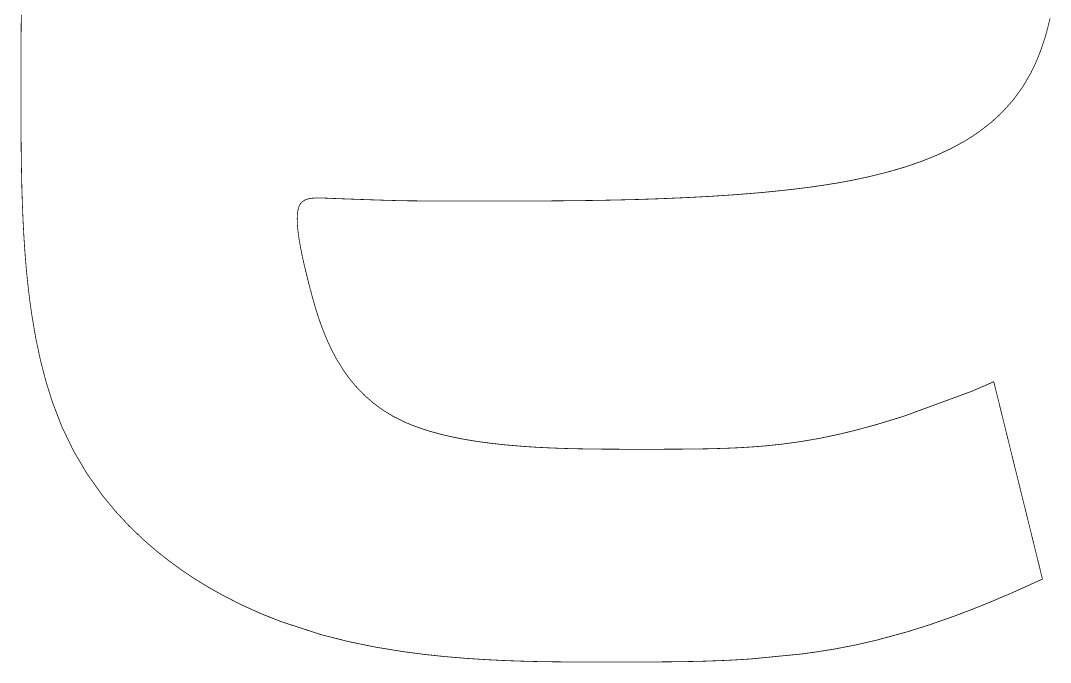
# Model space of a CAD drawing. Header units: millimetres. Extents: x 6 to 417, y 41 to 311.
# Drawn here: x 372.589 to 376.043, y 88.723 to 90.876 of the extents above; entities that cross this region are included whole.
import ezdxf

# ---------------------------------------------------------------- set-up
doc = ezdxf.new("R2010")
doc.units = ezdxf.units.MM
doc.layers.add('DrillDrawing', color=1, linetype='Continuous')

msp = doc.modelspace()

# ---------------------------------------------------------------- linework, layer by layer
at = {"layer": 'DrillDrawing', "const_width": 0.00254}
for points in [[(372.5909, 90.868), (372.5912, 90.8954)], [(376.0346, 90.8527), (376.0418, 90.8832)], [(372.5906, 90.8405), (372.5909, 90.868)], [(376.0264, 90.823), (376.0346, 90.8527)], [(372.5903, 90.7855), (372.5904, 90.813)], [(372.5904, 90.813), (372.5906, 90.8405)], [(376.0123, 90.7798), (376.0264, 90.823)], [(372.5902, 90.7579), (372.5903, 90.7855)], [(375.9959, 90.7383), (376.0123, 90.7798)], [(372.5901, 90.7302), (372.5902, 90.7579)], [(372.5901, 90.7025), (372.5901, 90.7302)], [(375.977, 90.6987), (375.9959, 90.7383)], [(372.5901, 90.6748), (372.5901, 90.7025)], [(372.5901, 90.6192), (372.5901, 90.5914)], [(372.5901, 90.5914), (372.5901, 90.5636)], [(372.5901, 90.5636), (372.5902, 90.5358)], [(372.5902, 90.5358), (372.5903, 90.508)], [(372.5903, 90.508), (372.5905, 90.4801)], [(372.5905, 90.4801), (372.5907, 90.4524)], [(375.7074, 90.4454), (375.751, 90.4689)], [(372.5907, 90.4524), (372.591, 90.4246)], [(375.6606, 90.4236), (375.7074, 90.4454)], [(372.591, 90.4246), (372.5914, 90.3969)], [(375.5569, 90.3851), (375.6105, 90.4035)], [(375.6105, 90.4035), (375.6606, 90.4236)], [(372.5914, 90.3969), (372.5919, 90.3692)], [(372.5919, 90.3692), (372.5931, 90.3139)], [(375.4393, 90.3532), (375.4999, 90.3684)], [(375.4999, 90.3684), (375.5569, 90.3851)], [(375.2839, 90.3239), (375.3304, 90.3314)], [(375.3304, 90.3314), (375.3752, 90.3396)], [(375.3752, 90.3396), (375.4393, 90.3532)], [(372.5931, 90.3139), (372.5948, 90.259)], [(374.9795, 90.2913), (375.0324, 90.2954)], [(375.0324, 90.2954), (375.0846, 90.3)], [(375.0846, 90.3), (375.1361, 90.3051)], [(375.1361, 90.3051), (375.1866, 90.3108)], [(375.1866, 90.3108), (375.236, 90.317)], [(375.236, 90.317), (375.2839, 90.3239)], [(373.5443, 90.2747), (373.5484, 90.2762)], [(373.5484, 90.2762), (373.5506, 90.2769)], [(373.5506, 90.2769), (373.5528, 90.2775)], [(373.5528, 90.2775), (373.5552, 90.2781)], [(373.5552, 90.2781), (373.5576, 90.2786)], [(373.5576, 90.2786), (373.56, 90.279)], [(373.56, 90.279), (373.5626, 90.2794)], [(373.5626, 90.2794), (373.5652, 90.2797)], [(373.5652, 90.2797), (373.5679, 90.28)], [(373.5679, 90.28), (373.5707, 90.2802)], [(373.5707, 90.2802), (373.5736, 90.2804)], [(373.5736, 90.2804), (373.5765, 90.2806)], [(373.5765, 90.2806), (373.5796, 90.2807)], [(373.5796, 90.2807), (373.5827, 90.2807)], [(373.5827, 90.2807), (373.5859, 90.2808)], [(373.5859, 90.2808), (373.5891, 90.2808)], [(373.5891, 90.2808), (373.5925, 90.2807)], [(373.5925, 90.2807), (373.5959, 90.2807)], [(373.5959, 90.2807), (373.5994, 90.2806)], [(373.5994, 90.2806), (373.603, 90.2805)], [(373.603, 90.2805), (373.6067, 90.2804)], [(373.6067, 90.2804), (373.6105, 90.2803)], [(373.6105, 90.2803), (373.6143, 90.2801)], [(373.6143, 90.2801), (373.6183, 90.28)], [(373.6183, 90.28), (373.6223, 90.2798)], [(373.6223, 90.2798), (373.6264, 90.2797)], [(373.6264, 90.2797), (373.6348, 90.2793)], [(373.6348, 90.2793), (373.6481, 90.2788)], [(373.6481, 90.2788), (373.7212, 90.2761)], [(373.7212, 90.2761), (373.7467, 90.2753)], [(373.7467, 90.2753), (373.7669, 90.2746)], [(373.7669, 90.2746), (373.7818, 90.2741)], [(373.7818, 90.2741), (373.7964, 90.2736)], [(373.7964, 90.2736), (373.8059, 90.2733)], [(373.8059, 90.2733), (373.8152, 90.2731)], [(373.8152, 90.2731), (373.8243, 90.2728)], [(373.8243, 90.2728), (373.833, 90.2726)], [(373.833, 90.2726), (373.8415, 90.2723)], [(373.8415, 90.2723), (373.8456, 90.2722)], [(373.8456, 90.2722), (373.8496, 90.2721)], [(373.8496, 90.2721), (373.8536, 90.272)], [(373.8536, 90.272), (373.8896, 90.2713)], [(373.8896, 90.2713), (373.8984, 90.2712)], [(373.8984, 90.2712), (373.9077, 90.2711)], [(373.9077, 90.2711), (373.9127, 90.2711)], [(373.9127, 90.2711), (373.9178, 90.2711)], [(373.9178, 90.2711), (373.9232, 90.271)], [(373.9232, 90.271), (373.9287, 90.271)], [(373.9287, 90.271), (373.9345, 90.2709)], [(373.9345, 90.2709), (373.9406, 90.2709)], [(373.9406, 90.2709), (373.947, 90.2709)], [(373.947, 90.2709), (373.9536, 90.2709)], [(373.9536, 90.2709), (373.9606, 90.2708)], [(373.9606, 90.2708), (373.9679, 90.2708)], [(373.9679, 90.2708), (373.9755, 90.2708)], [(373.9755, 90.2708), (373.9835, 90.2708)], [(373.9835, 90.2708), (373.9918, 90.2708)], [(373.9918, 90.2708), (374.0006, 90.2707)], [(374.0006, 90.2707), (374.0097, 90.2707)], [(374.0097, 90.2707), (374.0193, 90.2707)], [(374.0193, 90.2707), (374.0293, 90.2707)], [(374.0293, 90.2707), (374.0398, 90.2707)], [(374.0398, 90.2707), (374.0508, 90.2707)], [(374.0508, 90.2707), (374.0623, 90.2707)], [(374.0623, 90.2707), (374.0742, 90.2707)], [(374.0742, 90.2707), (374.0867, 90.2707)], [(374.0867, 90.2707), (374.0997, 90.2707)], [(374.0997, 90.2707), (374.1133, 90.2707)], [(374.1133, 90.2707), (374.1275, 90.2707)], [(374.1275, 90.2707), (374.1423, 90.2707)], [(374.1423, 90.2707), (374.1576, 90.2707)], [(374.1576, 90.2707), (374.1736, 90.2707)], [(374.1736, 90.2707), (374.1903, 90.2707)], [(374.1903, 90.2707), (374.2076, 90.2707)], [(374.2076, 90.2707), (374.2255, 90.2707)], [(374.2255, 90.2707), (374.2441, 90.2707)], [(374.2441, 90.2707), (374.2633, 90.2707)], [(374.2633, 90.2707), (374.2831, 90.2707)], [(374.2831, 90.2707), (374.3034, 90.2708)], [(374.3034, 90.2708), (374.3457, 90.2709)], [(374.3457, 90.2709), (374.39, 90.2712)], [(374.39, 90.2712), (374.4361, 90.2716)], [(374.4361, 90.2716), (374.5081, 90.2725)], [(374.5081, 90.2725), (374.5831, 90.2739)], [(374.5831, 90.2739), (374.6603, 90.2758)], [(374.6603, 90.2758), (374.7392, 90.2785)], [(374.7392, 90.2785), (374.8192, 90.2819)], [(374.8192, 90.2819), (374.8995, 90.2861)], [(374.8995, 90.2861), (374.9795, 90.2913)], [(372.5948, 90.259), (372.5971, 90.2043)], [(373.5171, 90.223), (373.5173, 90.2264)], [(373.5173, 90.2264), (373.5177, 90.2298)], [(373.5177, 90.2298), (373.5181, 90.233)], [(373.5181, 90.233), (373.5185, 90.2361)], [(373.5185, 90.2361), (373.5191, 90.239)], [(373.5191, 90.239), (373.5197, 90.2418)], [(373.5197, 90.2418), (373.5203, 90.2445)], [(373.5203, 90.2445), (373.5211, 90.2471)], [(373.5211, 90.2471), (373.5228, 90.2519)], [(372.5971, 90.2043), (372.6, 90.15)], [(373.5167, 90.2078), (373.5169, 90.1995)], [(373.5167, 90.2157), (373.5171, 90.223)], [(373.5169, 90.1995), (373.5174, 90.1905)], [(373.5174, 90.1905), (373.5181, 90.1811)], [(373.5181, 90.1811), (373.5191, 90.171)], [(373.5191, 90.171), (373.5204, 90.1605)], [(373.5204, 90.1605), (373.522, 90.1493)], [(372.6, 90.15), (372.6036, 90.0961)], [(373.522, 90.1493), (373.5238, 90.1376)], [(373.5238, 90.1376), (373.526, 90.1252)], [(373.526, 90.1252), (373.5283, 90.1123)], [(372.6036, 90.0961), (372.608, 90.0428)], [(373.5283, 90.1123), (373.531, 90.0988)], [(373.531, 90.0988), (373.5339, 90.0847)], [(373.5339, 90.0847), (373.5372, 90.0699)], [(373.5372, 90.0699), (373.5406, 90.0545)], [(373.5406, 90.0545), (373.5444, 90.0386)], [(372.608, 90.0428), (372.6133, 89.99)], [(373.5444, 90.0386), (373.5485, 90.0219)], [(373.5485, 90.0219), (373.5528, 90.0047)], [(372.6133, 89.99), (372.6195, 89.9378)], [(373.5528, 90.0047), (373.5574, 89.9867)], [(373.5574, 89.9867), (373.5622, 89.9682)], [(373.5622, 89.9682), (373.5648, 89.9586)], [(373.5648, 89.9586), (373.5674, 89.949)], [(373.5674, 89.949), (373.5702, 89.9391)], [(372.6195, 89.9378), (372.6268, 89.8862)], [(373.5702, 89.9391), (373.573, 89.9292)], [(373.573, 89.9292), (373.5759, 89.9191)], [(373.5759, 89.9191), (373.5821, 89.8987)], [(372.6268, 89.8862), (372.6398, 89.8103)], [(373.5821, 89.8987), (373.5888, 89.8779)], [(373.5888, 89.8779), (373.5961, 89.8569)], [(373.5961, 89.8569), (373.604, 89.8356)], [(372.6398, 89.8103), (372.6555, 89.7363)], [(373.604, 89.8356), (373.6172, 89.8036)], [(373.6172, 89.8036), (373.6321, 89.7716)], [(373.6321, 89.7716), (373.649, 89.7399)], [(372.6555, 89.7363), (372.6742, 89.6643)], [(373.649, 89.7399), (373.6749, 89.6985)], [(372.6742, 89.6643), (372.6962, 89.5945)], [(375.7764, 89.6315), (375.8212, 89.6506)], [(375.8212, 89.6506), (375.8531, 89.6648)], [(375.8531, 89.6648), (376.0165, 89.0029)], [(375.5512, 89.5489), (375.7764, 89.6315)], [(375.4581, 89.5205), (375.5512, 89.5489)], [(373.8785, 89.5287), (373.9069, 89.517)], [(373.9069, 89.517), (373.9368, 89.5063)], [(373.9368, 89.5063), (373.968, 89.4966)], [(375.3385, 89.4895), (375.3914, 89.5024)], [(375.3914, 89.5024), (375.4581, 89.5205)], [(373.968, 89.4966), (374.0004, 89.4879)], [(374.0004, 89.4879), (374.0339, 89.4801)], [(374.0339, 89.4801), (374.0683, 89.4731)], [(374.0683, 89.4731), (374.1036, 89.467)], [(374.1036, 89.467), (374.1397, 89.4617)], [(374.1397, 89.4617), (374.1764, 89.457)], [(374.1764, 89.457), (374.2136, 89.453)], [(374.2136, 89.453), (374.2512, 89.4497)], [(374.2512, 89.4497), (374.2891, 89.4468)], [(374.2891, 89.4468), (374.3271, 89.4445)], [(374.3271, 89.4445), (374.3652, 89.4427)], [(374.3652, 89.4427), (374.4032, 89.4412)], [(374.4032, 89.4412), (374.4411, 89.4401)], [(374.4411, 89.4401), (374.4786, 89.4394)], [(374.4786, 89.4394), (374.5157, 89.4388)], [(374.5157, 89.4388), (374.5341, 89.4387)], [(374.5341, 89.4387), (374.5523, 89.4385)], [(374.5523, 89.4385), (374.5704, 89.4384)], [(374.5704, 89.4384), (374.5883, 89.4384)], [(374.5883, 89.4384), (374.606, 89.4383)], [(374.606, 89.4383), (374.6235, 89.4383)], [(374.6235, 89.4383), (374.6407, 89.4383)], [(374.6407, 89.4383), (374.6578, 89.4383)], [(374.6578, 89.4383), (374.6746, 89.4383)], [(374.6746, 89.4383), (374.6911, 89.4383)], [(374.6911, 89.4383), (374.7074, 89.4383)], [(374.7074, 89.4383), (374.7235, 89.4383)], [(374.7235, 89.4383), (374.7394, 89.4383)], [(374.7394, 89.4383), (374.755, 89.4384)], [(374.755, 89.4384), (374.7705, 89.4384)], [(374.7705, 89.4384), (374.7857, 89.4385)], [(374.7857, 89.4385), (374.8008, 89.4386)], [(374.8008, 89.4386), (374.8156, 89.4387)], [(374.8156, 89.4387), (374.8303, 89.4388)], [(374.8303, 89.4388), (374.8448, 89.439)], [(374.8448, 89.439), (374.8591, 89.4392)], [(374.8591, 89.4392), (374.8733, 89.4394)], [(374.8733, 89.4394), (374.9013, 89.4399)], [(374.9013, 89.4399), (374.9286, 89.4407)], [(374.9286, 89.4407), (374.9555, 89.4415)], [(374.9555, 89.4415), (374.982, 89.4426)], [(374.982, 89.4426), (375.0081, 89.4439)], [(375.0081, 89.4439), (375.0466, 89.4463)], [(375.0466, 89.4463), (375.0846, 89.4493)], [(375.0846, 89.4493), (375.1348, 89.4544)], [(375.9176, 88.9581), (376.0165, 89.0029)], [(375.8476, 88.9283), (375.9176, 88.9581)], [(375.7811, 88.9015), (375.8476, 88.9283)], [(375.6382, 88.8497), (375.7178, 88.8776)], [(375.7178, 88.8776), (375.7811, 88.9015)], [(373.4612, 88.8607), (373.5964, 88.8167)], [(375.5634, 88.8262), (375.6382, 88.8497)], [(373.5964, 88.8167), (373.6883, 88.7934)], [(375.4596, 88.7979), (375.5634, 88.8262)], [(373.6883, 88.7934), (373.781, 88.7744)], [(373.781, 88.7744), (373.874, 88.7593)], [(373.874, 88.7593), (373.9435, 88.7502)], [(373.9435, 88.7502), (374.0126, 88.7429)], [(374.0126, 88.7429), (374.081, 88.7372)], [(375.0358, 88.7348), (375.2063, 88.7515)], [(375.2063, 88.7515), (375.2476, 88.757)], [(374.081, 88.7372), (374.1484, 88.7328)], [(374.1484, 88.7328), (374.2147, 88.7296)], [(374.2147, 88.7296), (374.2581, 88.728)], [(374.2581, 88.728), (374.3007, 88.7268)], [(374.3007, 88.7268), (374.3426, 88.7259)], [(374.3426, 88.7259), (374.3837, 88.7254)], [(374.3837, 88.7254), (374.4038, 88.7252)], [(374.4038, 88.7252), (374.4238, 88.725)], [(374.4238, 88.725), (374.4435, 88.7249)], [(374.4435, 88.7249), (374.4629, 88.7248)], [(374.4629, 88.7248), (374.482, 88.7248)], [(374.482, 88.7248), (374.5009, 88.7248)], [(374.5009, 88.7248), (374.5195, 88.7248)], [(374.5195, 88.7248), (374.5378, 88.7248)], [(374.5378, 88.7248), (374.5558, 88.7248)], [(374.5558, 88.7248), (374.5735, 88.7248)], [(374.5735, 88.7248), (374.5909, 88.7248)], [(374.5909, 88.7248), (374.608, 88.7248)], [(374.608, 88.7248), (374.6248, 88.7248)], [(374.6248, 88.7248), (374.6414, 88.7248)], [(374.6414, 88.7248), (374.6578, 88.7248)], [(374.6578, 88.7248), (374.6738, 88.7249)], [(374.6738, 88.7249), (374.6897, 88.7249)], [(374.6897, 88.7249), (374.7053, 88.725)], [(374.7053, 88.725), (374.7207, 88.7251)], [(374.7207, 88.7251), (374.7359, 88.7252)], [(374.7359, 88.7252), (374.7509, 88.7253)], [(374.7509, 88.7253), (374.7804, 88.7256)], [(374.7804, 88.7256), (374.8091, 88.726)], [(374.8091, 88.726), (374.8373, 88.7265)], [(374.8373, 88.7265), (374.8648, 88.7271)], [(374.8648, 88.7271), (374.892, 88.7279)], [(374.892, 88.7279), (374.9319, 88.7293)], [(374.9319, 88.7293), (374.9711, 88.731)], [(374.9711, 88.731), (375.0358, 88.7348)]]:
    msp.add_lwpolyline(points, dxfattribs=at)
at = {"layer": 'DrillDrawing', "const_width": 0.00127}
for points in [[(372.5902, 90.868, 1), (372.5915, 90.868, 1)], [(372.5902, 90.868, 1), (372.5915, 90.868, 1)], [(376.0339, 90.8527, 1), (376.0352, 90.8527, 1)], [(376.0339, 90.8527, 1), (376.0352, 90.8527, 1)], [(372.5898, 90.813, 1), (372.591, 90.813, 1)], [(372.5898, 90.813, 1), (372.591, 90.813, 1)], [(372.59, 90.8405, 1), (372.5912, 90.8405, 1)], [(372.59, 90.8405, 1), (372.5912, 90.8405, 1)], [(376.0258, 90.823, 1), (376.027, 90.823, 1)], [(376.0258, 90.823, 1), (376.027, 90.823, 1)], [(372.5896, 90.7855, 1), (372.5909, 90.7855, 1)], [(372.5896, 90.7855, 1), (372.5909, 90.7855, 1)], [(376.0117, 90.7798, 1), (376.013, 90.7798, 1)], [(376.0117, 90.7798, 1), (376.013, 90.7798, 1)], [(372.5895, 90.7579, 1), (372.5908, 90.7579, 1)], [(372.5895, 90.7579, 1), (372.5908, 90.7579, 1)], [(372.5895, 90.7302, 1), (372.5908, 90.7302, 1)], [(372.5895, 90.7302, 1), (372.5908, 90.7302, 1)], [(375.9953, 90.7383, 1), (375.9965, 90.7383, 1)], [(375.9953, 90.7383, 1), (375.9965, 90.7383, 1)], [(372.5895, 90.7025, 1), (372.5907, 90.7025, 1)], [(372.5895, 90.7025, 1), (372.5907, 90.7025, 1)], [(372.5895, 90.6748, 1), (372.5907, 90.6748, 1)], [(372.5895, 90.6748, 1), (372.5907, 90.6748, 1)], [(375.9763, 90.6987, 1), (375.9776, 90.6987, 1)], [(375.9763, 90.6987, 1), (375.9776, 90.6987, 1)], [(372.5895, 90.647, 1), (372.5907, 90.647, 1)], [(372.5895, 90.647, 1), (372.5907, 90.647, 1)], [(372.5895, 90.6192, 1), (372.5907, 90.6192, 1)], [(372.5895, 90.6192, 1), (372.5907, 90.6192, 1)], [(372.5895, 90.5914, 1), (372.5907, 90.5914, 1)], [(372.5895, 90.5914, 1), (372.5907, 90.5914, 1)], [(372.5895, 90.5636, 1), (372.5908, 90.5636, 1)], [(372.5895, 90.5636, 1), (372.5908, 90.5636, 1)], [(372.5896, 90.5358, 1), (372.5909, 90.5358, 1)], [(372.5896, 90.5358, 1), (372.5909, 90.5358, 1)], [(372.5897, 90.508, 1), (372.591, 90.508, 1)], [(372.5897, 90.508, 1), (372.591, 90.508, 1)], [(375.8035, 90.5031, 1), (375.8048, 90.5031, 1)], [(375.8035, 90.5031, 1), (375.8048, 90.5031, 1)], [(372.5899, 90.4801, 1), (372.5911, 90.4801, 1)], [(372.5899, 90.4801, 1), (372.5911, 90.4801, 1)], [(375.7504, 90.4689, 1), (375.7516, 90.4689, 1)], [(375.7504, 90.4689, 1), (375.7517, 90.4689, 1)], [(372.5901, 90.4524, 1), (372.5914, 90.4524, 1)], [(372.5901, 90.4524, 1), (372.5914, 90.4524, 1)], [(375.7068, 90.4454, 1), (375.7081, 90.4454, 1)], [(375.7068, 90.4454, 1), (375.7081, 90.4454, 1)], [(372.5904, 90.4246, 1), (372.5916, 90.4246, 1)], [(372.5904, 90.4246, 1), (372.5916, 90.4246, 1)], [(375.6098, 90.4035, 1), (375.6111, 90.4035, 1)], [(375.6098, 90.4035, 1), (375.6111, 90.4035, 1)], [(375.66, 90.4236, 1), (375.6613, 90.4236, 1)], [(375.66, 90.4236, 1), (375.6613, 90.4236, 1)], [(372.5908, 90.3969, 1), (372.592, 90.3969, 1)], [(372.5908, 90.3969, 1), (372.592, 90.3969, 1)], [(372.5912, 90.3692, 1), (372.5925, 90.3692, 1)], [(372.5912, 90.3692, 1), (372.5925, 90.3692, 1)], [(375.4992, 90.3684, 1), (375.5005, 90.3684, 1)], [(375.4992, 90.3684, 1), (375.5005, 90.3684, 1)], [(375.5563, 90.3851, 1), (375.5575, 90.3851, 1)], [(375.5563, 90.3851, 1), (375.5575, 90.3851, 1)], [(375.3297, 90.3314, 1), (375.331, 90.3314, 1)], [(375.3297, 90.3314, 1), (375.331, 90.3314, 1)], [(375.3745, 90.3396, 1), (375.3758, 90.3396, 1)], [(375.3745, 90.3396, 1), (375.3758, 90.3396, 1)], [(375.4387, 90.3532, 1), (375.44, 90.3532, 1)], [(375.4387, 90.3532, 1), (375.44, 90.3532, 1)], [(372.5925, 90.3139, 1), (372.5937, 90.3139, 1)], [(372.5925, 90.3139, 1), (372.5937, 90.3139, 1)], [(375.0317, 90.2954, 1), (375.033, 90.2954, 1)], [(375.0317, 90.2954, 1), (375.033, 90.2954, 1)], [(375.084, 90.3, 1), (375.0853, 90.3, 1)], [(375.084, 90.3, 1), (375.0853, 90.3, 1)], [(375.1355, 90.3051, 1), (375.1368, 90.3051, 1)], [(375.1355, 90.3051, 1), (375.1368, 90.3051, 1)], [(375.186, 90.3108, 1), (375.1873, 90.3108, 1)], [(375.186, 90.3108, 1), (375.1873, 90.3108, 1)], [(375.2353, 90.317, 1), (375.2366, 90.317, 1)], [(375.2353, 90.317, 1), (375.2366, 90.317, 1)], [(375.2833, 90.3239, 1), (375.2846, 90.3239, 1)], [(375.2833, 90.3239, 1), (375.2846, 90.3239, 1)], [(373.5263, 90.2601, 1), (373.5276, 90.2601, 1)], [(373.5263, 90.2601, 1), (373.5276, 90.2601, 1)], [(373.5347, 90.2694, 1), (373.536, 90.2694, 1)], [(373.5347, 90.2694, 1), (373.536, 90.2694, 1)], [(373.5399, 90.2728, 1), (373.5411, 90.2728, 1)], [(373.5399, 90.2728, 1), (373.5411, 90.2728, 1)], [(373.5437, 90.2747, 1), (373.545, 90.2747, 1)], [(373.5437, 90.2747, 1), (373.545, 90.2747, 1)], [(373.5478, 90.2762, 1), (373.5491, 90.2762, 1)], [(373.5478, 90.2762, 1), (373.5491, 90.2762, 1)], [(373.55, 90.2769, 1), (373.5512, 90.2769, 1)], [(373.55, 90.2769, 1), (373.5512, 90.2769, 1)], [(373.5522, 90.2775, 1), (373.5535, 90.2775, 1)], [(373.5522, 90.2775, 1), (373.5535, 90.2775, 1)], [(373.5545, 90.2781, 1), (373.5558, 90.2781, 1)], [(373.5545, 90.2781, 1), (373.5558, 90.2781, 1)], [(373.5569, 90.2786, 1), (373.5582, 90.2786, 1)], [(373.5569, 90.2786, 1), (373.5582, 90.2786, 1)], [(373.5594, 90.279, 1), (373.5607, 90.279, 1)], [(373.5594, 90.279, 1), (373.5607, 90.279, 1)], [(373.562, 90.2794, 1), (373.5632, 90.2794, 1)], [(373.562, 90.2794, 1), (373.5632, 90.2794, 1)], [(373.5646, 90.2797, 1), (373.5659, 90.2797, 1)], [(373.5646, 90.2797, 1), (373.5659, 90.2797, 1)], [(373.5673, 90.28, 1), (373.5686, 90.28, 1)], [(373.5673, 90.28, 1), (373.5686, 90.28, 1)], [(373.5701, 90.2802, 1), (373.5714, 90.2802, 1)], [(373.5701, 90.2802, 1), (373.5714, 90.2802, 1)], [(373.573, 90.2804, 1), (373.5742, 90.2804, 1)], [(373.573, 90.2804, 1), (373.5742, 90.2804, 1)], [(373.5759, 90.2806, 1), (373.5772, 90.2806, 1)], [(373.5759, 90.2806, 1), (373.5772, 90.2806, 1)], [(373.5789, 90.2807, 1), (373.5802, 90.2807, 1)], [(373.5789, 90.2807, 1), (373.5802, 90.2807, 1)], [(373.582, 90.2807, 1), (373.5833, 90.2807, 1)], [(373.582, 90.2807, 1), (373.5833, 90.2807, 1)], [(373.5852, 90.2808, 1), (373.5865, 90.2808, 1)], [(373.5852, 90.2808, 1), (373.5865, 90.2808, 1)], [(373.5885, 90.2808, 1), (373.5898, 90.2808, 1)], [(373.5885, 90.2808, 1), (373.5898, 90.2808, 1)], [(373.5919, 90.2807, 1), (373.5931, 90.2807, 1)], [(373.5919, 90.2807, 1), (373.5931, 90.2807, 1)], [(373.5953, 90.2807, 1), (373.5966, 90.2807, 1)], [(373.5953, 90.2807, 1), (373.5966, 90.2807, 1)], [(373.5988, 90.2806, 1), (373.6001, 90.2806, 1)], [(373.5988, 90.2806, 1), (373.6001, 90.2806, 1)], [(373.6024, 90.2805, 1), (373.6037, 90.2805, 1)], [(373.6024, 90.2805, 1), (373.6037, 90.2805, 1)], [(373.6061, 90.2804, 1), (373.6074, 90.2804, 1)], [(373.6061, 90.2804, 1), (373.6074, 90.2804, 1)], [(373.6098, 90.2803, 1), (373.6111, 90.2803, 1)], [(373.6098, 90.2803, 1), (373.6111, 90.2803, 1)], [(373.6137, 90.2801, 1), (373.615, 90.2801, 1)], [(373.6137, 90.2801, 1), (373.615, 90.2801, 1)], [(373.6176, 90.28, 1), (373.6189, 90.28, 1)], [(373.6176, 90.28, 1), (373.6189, 90.28, 1)], [(373.6217, 90.2798, 1), (373.6229, 90.2798, 1)], [(373.6217, 90.2798, 1), (373.6229, 90.2798, 1)], [(373.6258, 90.2797, 1), (373.627, 90.2797, 1)], [(373.6258, 90.2797, 1), (373.627, 90.2797, 1)], [(373.6342, 90.2793, 1), (373.6355, 90.2793, 1)], [(373.6342, 90.2793, 1), (373.6355, 90.2793, 1)], [(373.6475, 90.2788, 1), (373.6487, 90.2788, 1)], [(373.6475, 90.2788, 1), (373.6487, 90.2788, 1)], [(373.7206, 90.2761, 1), (373.7219, 90.2761, 1)], [(373.7206, 90.2761, 1), (373.7219, 90.2761, 1)], [(373.7461, 90.2753, 1), (373.7473, 90.2753, 1)], [(373.7461, 90.2753, 1), (373.7473, 90.2753, 1)], [(373.7663, 90.2746, 1), (373.7676, 90.2746, 1)], [(373.7663, 90.2746, 1), (373.7676, 90.2746, 1)], [(373.7812, 90.2741, 1), (373.7825, 90.2741, 1)], [(373.7812, 90.2741, 1), (373.7825, 90.2741, 1)], [(373.7958, 90.2736, 1), (373.7971, 90.2736, 1)], [(373.7958, 90.2736, 1), (373.7971, 90.2736, 1)], [(373.8053, 90.2733, 1), (373.8066, 90.2733, 1)], [(373.8053, 90.2733, 1), (373.8066, 90.2733, 1)], [(373.8146, 90.2731, 1), (373.8159, 90.2731, 1)], [(373.8146, 90.2731, 1), (373.8159, 90.2731, 1)], [(373.8236, 90.2728, 1), (373.8249, 90.2728, 1)], [(373.8236, 90.2728, 1), (373.8249, 90.2728, 1)], [(373.8324, 90.2726, 1), (373.8337, 90.2726, 1)], [(373.8324, 90.2726, 1), (373.8337, 90.2726, 1)], [(373.8408, 90.2723, 1), (373.8421, 90.2723, 1)], [(373.8408, 90.2723, 1), (373.8421, 90.2723, 1)], [(373.8449, 90.2722, 1), (373.8462, 90.2722, 1)], [(373.8449, 90.2722, 1), (373.8462, 90.2722, 1)], [(373.849, 90.2721, 1), (373.8502, 90.2721, 1)], [(373.849, 90.2721, 1), (373.8502, 90.2721, 1)], [(373.8529, 90.272, 1), (373.8542, 90.272, 1)], [(373.8529, 90.272, 1), (373.8542, 90.272, 1)], [(373.8889, 90.2713, 1), (373.8902, 90.2713, 1)], [(373.8889, 90.2713, 1), (373.8902, 90.2713, 1)], [(373.8977, 90.2712, 1), (373.899, 90.2712, 1)], [(373.8977, 90.2712, 1), (373.899, 90.2712, 1)], [(373.9071, 90.2711, 1), (373.9084, 90.2711, 1)], [(373.9071, 90.2711, 1), (373.9084, 90.2711, 1)], [(373.912, 90.2711, 1), (373.9133, 90.2711, 1)], [(373.912, 90.2711, 1), (373.9133, 90.2711, 1)], [(373.9172, 90.2711, 1), (373.9185, 90.2711, 1)], [(373.9172, 90.2711, 1), (373.9185, 90.2711, 1)], [(373.9225, 90.271, 1), (373.9238, 90.271, 1)], [(373.9225, 90.271, 1), (373.9238, 90.271, 1)], [(373.9281, 90.271, 1), (373.9294, 90.271, 1)], [(373.9281, 90.271, 1), (373.9294, 90.271, 1)], [(373.9339, 90.2709, 1), (373.9352, 90.2709, 1)], [(373.9339, 90.2709, 1), (373.9352, 90.2709, 1)], [(373.94, 90.2709, 1), (373.9413, 90.2709, 1)], [(373.94, 90.2709, 1), (373.9413, 90.2709, 1)], [(373.9463, 90.2709, 1), (373.9476, 90.2709, 1)], [(373.9463, 90.2709, 1), (373.9476, 90.2709, 1)], [(373.953, 90.2709, 1), (373.9543, 90.2709, 1)], [(373.953, 90.2709, 1), (373.9543, 90.2709, 1)], [(373.9599, 90.2708, 1), (373.9612, 90.2708, 1)], [(373.9599, 90.2708, 1), (373.9612, 90.2708, 1)], [(373.9672, 90.2708, 1), (373.9685, 90.2708, 1)], [(373.9672, 90.2708, 1), (373.9685, 90.2708, 1)], [(373.9748, 90.2708, 1), (373.9761, 90.2708, 1)], [(373.9748, 90.2708, 1), (373.9761, 90.2708, 1)], [(373.9828, 90.2708, 1), (373.9841, 90.2708, 1)], [(373.9828, 90.2708, 1), (373.9841, 90.2708, 1)], [(373.9912, 90.2708, 1), (373.9925, 90.2708, 1)], [(373.9912, 90.2708, 1), (373.9925, 90.2708, 1)], [(373.9999, 90.2707, 1), (374.0012, 90.2707, 1)], [(373.9999, 90.2707, 1), (374.0012, 90.2707, 1)], [(374.0091, 90.2707, 1), (374.0104, 90.2707, 1)], [(374.0091, 90.2707, 1), (374.0104, 90.2707, 1)], [(374.0187, 90.2707, 1), (374.02, 90.2707, 1)], [(374.0187, 90.2707, 1), (374.02, 90.2707, 1)], [(374.0287, 90.2707, 1), (374.03, 90.2707, 1)], [(374.0287, 90.2707, 1), (374.03, 90.2707, 1)], [(374.0392, 90.2707, 1), (374.0405, 90.2707, 1)], [(374.0392, 90.2707, 1), (374.0405, 90.2707, 1)], [(374.0502, 90.2707, 1), (374.0514, 90.2707, 1)], [(374.0502, 90.2707, 1), (374.0514, 90.2707, 1)], [(374.0616, 90.2707, 1), (374.0629, 90.2707, 1)], [(374.0616, 90.2707, 1), (374.0629, 90.2707, 1)], [(374.0736, 90.2707, 1), (374.0749, 90.2707, 1)], [(374.0736, 90.2707, 1), (374.0749, 90.2707, 1)], [(374.0861, 90.2707, 1), (374.0874, 90.2707, 1)], [(374.0861, 90.2707, 1), (374.0874, 90.2707, 1)], [(374.0991, 90.2707, 1), (374.1004, 90.2707, 1)], [(374.0991, 90.2707, 1), (374.1004, 90.2707, 1)], [(374.1127, 90.2707, 1), (374.114, 90.2707, 1)], [(374.1127, 90.2707, 1), (374.114, 90.2707, 1)], [(374.1269, 90.2707, 1), (374.1281, 90.2707, 1)], [(374.1269, 90.2707, 1), (374.1281, 90.2707, 1)], [(374.1416, 90.2707, 1), (374.1429, 90.2707, 1)], [(374.1416, 90.2707, 1), (374.1429, 90.2707, 1)], [(374.157, 90.2707, 1), (374.1583, 90.2707, 1)], [(374.157, 90.2707, 1), (374.1583, 90.2707, 1)], [(374.173, 90.2707, 1), (374.1743, 90.2707, 1)], [(374.173, 90.2707, 1), (374.1743, 90.2707, 1)], [(374.1896, 90.2707, 1), (374.1909, 90.2707, 1)], [(374.1896, 90.2707, 1), (374.1909, 90.2707, 1)], [(374.2069, 90.2707, 1), (374.2082, 90.2707, 1)], [(374.2069, 90.2707, 1), (374.2082, 90.2707, 1)], [(374.2249, 90.2707, 1), (374.2261, 90.2707, 1)], [(374.2249, 90.2707, 1), (374.2261, 90.2707, 1)], [(374.2435, 90.2707, 1), (374.2447, 90.2707, 1)], [(374.2435, 90.2707, 1), (374.2447, 90.2707, 1)], [(374.2627, 90.2707, 1), (374.2639, 90.2707, 1)], [(374.2627, 90.2707, 1), (374.2639, 90.2707, 1)], [(374.2824, 90.2707, 1), (374.2837, 90.2707, 1)], [(374.2824, 90.2707, 1), (374.2837, 90.2707, 1)], [(374.3028, 90.2708, 1), (374.3041, 90.2708, 1)], [(374.3028, 90.2708, 1), (374.3041, 90.2708, 1)], [(374.3451, 90.2709, 1), (374.3464, 90.2709, 1)], [(374.3451, 90.2709, 1), (374.3464, 90.2709, 1)], [(374.3894, 90.2712, 1), (374.3907, 90.2712, 1)], [(374.3894, 90.2712, 1), (374.3907, 90.2712, 1)], [(374.4354, 90.2716, 1), (374.4367, 90.2716, 1)], [(374.4354, 90.2716, 1), (374.4367, 90.2716, 1)], [(374.5075, 90.2725, 1), (374.5087, 90.2725, 1)], [(374.5075, 90.2725, 1), (374.5087, 90.2725, 1)], [(374.5824, 90.2739, 1), (374.5837, 90.2739, 1)], [(374.5824, 90.2739, 1), (374.5837, 90.2739, 1)], [(374.6597, 90.2758, 1), (374.661, 90.2758, 1)], [(374.6597, 90.2758, 1), (374.661, 90.2758, 1)], [(374.7386, 90.2785, 1), (374.7399, 90.2785, 1)], [(374.7386, 90.2785, 1), (374.7399, 90.2785, 1)], [(374.8185, 90.2819, 1), (374.8198, 90.2819, 1)], [(374.8185, 90.2819, 1), (374.8198, 90.2819, 1)], [(374.8988, 90.2861, 1), (374.9001, 90.2861, 1)], [(374.8988, 90.2861, 1), (374.9001, 90.2861, 1)], [(374.9788, 90.2913, 1), (374.9801, 90.2913, 1)], [(374.9788, 90.2913, 1), (374.9801, 90.2913, 1)], [(372.5942, 90.259, 1), (372.5954, 90.259, 1)], [(372.5942, 90.259, 1), (372.5954, 90.259, 1)], [(373.5167, 90.2264, 1), (373.518, 90.2264, 1)], [(373.5167, 90.2264, 1), (373.518, 90.2264, 1)], [(373.517, 90.2298, 1), (373.5183, 90.2298, 1)], [(373.517, 90.2298, 1), (373.5183, 90.2298, 1)], [(373.5174, 90.233, 1), (373.5187, 90.233, 1)], [(373.5174, 90.233, 1), (373.5187, 90.233, 1)], [(373.5179, 90.2361, 1), (373.5192, 90.2361, 1)], [(373.5179, 90.2361, 1), (373.5192, 90.2361, 1)], [(373.5184, 90.239, 1), (373.5197, 90.239, 1)], [(373.5184, 90.239, 1), (373.5197, 90.239, 1)], [(373.519, 90.2418, 1), (373.5203, 90.2418, 1)], [(373.519, 90.2418, 1), (373.5203, 90.2418, 1)], [(373.5197, 90.2445, 1), (373.521, 90.2445, 1)], [(373.5197, 90.2445, 1), (373.521, 90.2445, 1)], [(373.5204, 90.2471, 1), (373.5217, 90.2471, 1)], [(373.5204, 90.2471, 1), (373.5217, 90.2471, 1)], [(373.5221, 90.2519, 1), (373.5234, 90.2519, 1)], [(373.5221, 90.2519, 1), (373.5234, 90.2519, 1)], [(373.5241, 90.2562, 1), (373.5254, 90.2562, 1)], [(373.5241, 90.2562, 1), (373.5254, 90.2562, 1)], [(372.5965, 90.2043, 1), (372.5977, 90.2043, 1)], [(372.5965, 90.2043, 1), (372.5977, 90.2043, 1)], [(373.516, 90.2078, 1), (373.5173, 90.2078, 1)], [(373.516, 90.2078, 1), (373.5173, 90.2078, 1)], [(373.5161, 90.2157, 1), (373.5174, 90.2157, 1)], [(373.5161, 90.2157, 1), (373.5174, 90.2157, 1)], [(373.5162, 90.1995, 1), (373.5175, 90.1995, 1)], [(373.5162, 90.1995, 1), (373.5175, 90.1995, 1)], [(373.5164, 90.223, 1), (373.5177, 90.223, 1)], [(373.5164, 90.223, 1), (373.5177, 90.223, 1)], [(373.5167, 90.1905, 1), (373.518, 90.1905, 1)], [(373.5167, 90.1905, 1), (373.518, 90.1905, 1)], [(373.5175, 90.1811, 1), (373.5187, 90.1811, 1)], [(373.5175, 90.1811, 1), (373.5187, 90.1811, 1)], [(373.5185, 90.171, 1), (373.5198, 90.171, 1)], [(373.5185, 90.171, 1), (373.5198, 90.171, 1)], [(373.5198, 90.1605, 1), (373.5211, 90.1605, 1)], [(373.5198, 90.1605, 1), (373.5211, 90.1605, 1)], [(372.5994, 90.15, 1), (372.6006, 90.15, 1)], [(372.5994, 90.15, 1), (372.6006, 90.15, 1)], [(373.5214, 90.1493, 1), (373.5226, 90.1493, 1)], [(373.5214, 90.1493, 1), (373.5226, 90.1493, 1)], [(373.5232, 90.1376, 1), (373.5245, 90.1376, 1)], [(373.5232, 90.1376, 1), (373.5245, 90.1376, 1)], [(373.5253, 90.1252, 1), (373.5266, 90.1252, 1)], [(373.5253, 90.1252, 1), (373.5266, 90.1252, 1)], [(372.603, 90.0961, 1), (372.6043, 90.0961, 1)], [(372.603, 90.0961, 1), (372.6043, 90.0961, 1)], [(373.5277, 90.1123, 1), (373.529, 90.1123, 1)], [(373.5277, 90.1123, 1), (373.529, 90.1123, 1)], [(373.5304, 90.0988, 1), (373.5316, 90.0988, 1)], [(373.5304, 90.0988, 1), (373.5316, 90.0988, 1)], [(373.5333, 90.0847, 1), (373.5346, 90.0847, 1)], [(373.5333, 90.0847, 1), (373.5346, 90.0847, 1)], [(373.5365, 90.0699, 1), (373.5378, 90.0699, 1)], [(373.5365, 90.0699, 1), (373.5378, 90.0699, 1)], [(373.54, 90.0545, 1), (373.5413, 90.0545, 1)], [(373.54, 90.0545, 1), (373.5413, 90.0545, 1)], [(372.6074, 90.0428, 1), (372.6087, 90.0428, 1)], [(372.6074, 90.0428, 1), (372.6087, 90.0428, 1)], [(373.5438, 90.0386, 1), (373.545, 90.0386, 1)], [(373.5438, 90.0386, 1), (373.545, 90.0386, 1)], [(373.5478, 90.0219, 1), (373.5491, 90.0219, 1)], [(373.5478, 90.0219, 1), (373.5491, 90.0219, 1)], [(372.6127, 89.99, 1), (372.614, 89.99, 1)], [(372.6127, 89.99, 1), (372.614, 89.99, 1)], [(373.5521, 90.0047, 1), (373.5534, 90.0047, 1)], [(373.5521, 90.0047, 1), (373.5534, 90.0047, 1)], [(373.5567, 89.9867, 1), (373.558, 89.9867, 1)], [(373.5567, 89.9867, 1), (373.558, 89.9867, 1)], [(373.5616, 89.9682, 1), (373.5629, 89.9682, 1)], [(373.5616, 89.9682, 1), (373.5629, 89.9682, 1)], [(373.5642, 89.9586, 1), (373.5654, 89.9586, 1)], [(373.5642, 89.9586, 1), (373.5654, 89.9586, 1)], [(373.5668, 89.949, 1), (373.5681, 89.949, 1)], [(373.5668, 89.949, 1), (373.5681, 89.949, 1)], [(372.6189, 89.9378, 1), (372.6202, 89.9378, 1)], [(372.6189, 89.9378, 1), (372.6202, 89.9378, 1)], [(373.5695, 89.9391, 1), (373.5708, 89.9391, 1)], [(373.5695, 89.9391, 1), (373.5708, 89.9391, 1)], [(373.5723, 89.9292, 1), (373.5736, 89.9292, 1)], [(373.5723, 89.9292, 1), (373.5736, 89.9292, 1)], [(373.5753, 89.9191, 1), (373.5765, 89.9191, 1)], [(373.5753, 89.9191, 1), (373.5765, 89.9191, 1)], [(372.6262, 89.8862, 1), (372.6274, 89.8862, 1)], [(372.6262, 89.8862, 1), (372.6274, 89.8862, 1)], [(373.5815, 89.8987, 1), (373.5827, 89.8987, 1)], [(373.5815, 89.8987, 1), (373.5827, 89.8987, 1)], [(373.5882, 89.8779, 1), (373.5894, 89.8779, 1)], [(373.5882, 89.8779, 1), (373.5894, 89.8779, 1)], [(373.5955, 89.8569, 1), (373.5967, 89.8569, 1)], [(373.5955, 89.8569, 1), (373.5967, 89.8569, 1)], [(372.6391, 89.8103, 1), (372.6404, 89.8103, 1)], [(372.6391, 89.8103, 1), (372.6404, 89.8103, 1)], [(373.6034, 89.8356, 1), (373.6046, 89.8356, 1)], [(373.6034, 89.8356, 1), (373.6046, 89.8356, 1)], [(373.6165, 89.8036, 1), (373.6178, 89.8036, 1)], [(373.6165, 89.8036, 1), (373.6178, 89.8036, 1)], [(373.6315, 89.7716, 1), (373.6327, 89.7716, 1)], [(373.6315, 89.7716, 1), (373.6327, 89.7716, 1)], [(372.6548, 89.7363, 1), (372.6561, 89.7363, 1)], [(372.6548, 89.7363, 1), (372.6561, 89.7363, 1)], [(373.6483, 89.7399, 1), (373.6496, 89.7399, 1)], [(373.6483, 89.7399, 1), (373.6496, 89.7399, 1)], [(373.6742, 89.6985, 1), (373.6755, 89.6985, 1)], [(373.6742, 89.6985, 1), (373.6755, 89.6985, 1)], [(372.6736, 89.6643, 1), (372.6748, 89.6643, 1)], [(372.6736, 89.6643, 1), (372.6748, 89.6643, 1)], [(373.7127, 89.6491, 1), (373.714, 89.6491, 1)], [(373.7127, 89.6491, 1), (373.714, 89.6491, 1)], [(375.8206, 89.6506, 1), (375.8218, 89.6506, 1)], [(375.8206, 89.6506, 1), (375.8218, 89.6506, 1)], [(375.8524, 89.6648, 1), (375.8537, 89.6648, 1)], [(375.8524, 89.6648, 1), (375.8537, 89.6648, 1)], [(375.7757, 89.6315, 1), (375.777, 89.6315, 1)], [(375.7757, 89.6315, 1), (375.777, 89.6315, 1)], [(372.6955, 89.5945, 1), (372.6968, 89.5945, 1)], [(372.6955, 89.5945, 1), (372.6968, 89.5945, 1)], [(375.5506, 89.5489, 1), (375.5519, 89.5489, 1)], [(375.5506, 89.5489, 1), (375.5519, 89.5489, 1)], [(373.8778, 89.5287, 1), (373.8791, 89.5287, 1)], [(373.8778, 89.5287, 1), (373.8791, 89.5287, 1)], [(373.9063, 89.517, 1), (373.9075, 89.517, 1)], [(373.9063, 89.517, 1), (373.9075, 89.517, 1)], [(373.9361, 89.5063, 1), (373.9374, 89.5063, 1)], [(373.9361, 89.5063, 1), (373.9374, 89.5063, 1)], [(375.3908, 89.5024, 1), (375.3921, 89.5024, 1)], [(375.3908, 89.5024, 1), (375.3921, 89.5024, 1)], [(375.4575, 89.5205, 1), (375.4588, 89.5205, 1)], [(375.4575, 89.5205, 1), (375.4588, 89.5205, 1)], [(373.9673, 89.4966, 1), (373.9686, 89.4966, 1)], [(373.9673, 89.4966, 1), (373.9686, 89.4966, 1)], [(373.9997, 89.4879, 1), (374.001, 89.4879, 1)], [(373.9997, 89.4879, 1), (374.001, 89.4879, 1)], [(374.0332, 89.4801, 1), (374.0345, 89.4801, 1)], [(374.0332, 89.4801, 1), (374.0345, 89.4801, 1)], [(374.0677, 89.4731, 1), (374.069, 89.4731, 1)], [(374.0677, 89.4731, 1), (374.069, 89.4731, 1)], [(374.103, 89.467, 1), (374.1043, 89.467, 1)], [(374.103, 89.467, 1), (374.1043, 89.467, 1)], [(375.3379, 89.4895, 1), (375.3391, 89.4895, 1)], [(375.3379, 89.4895, 1), (375.3391, 89.4895, 1)], [(374.1391, 89.4617, 1), (374.1404, 89.4617, 1)], [(374.1391, 89.4617, 1), (374.1404, 89.4617, 1)], [(374.1758, 89.457, 1), (374.177, 89.457, 1)], [(374.1758, 89.457, 1), (374.177, 89.457, 1)], [(374.213, 89.453, 1), (374.2142, 89.453, 1)], [(374.213, 89.453, 1), (374.2142, 89.453, 1)], [(374.2506, 89.4497, 1), (374.2518, 89.4497, 1)], [(374.2506, 89.4497, 1), (374.2518, 89.4497, 1)], [(374.2885, 89.4468, 1), (374.2897, 89.4468, 1)], [(374.2885, 89.4468, 1), (374.2897, 89.4468, 1)], [(374.3265, 89.4445, 1), (374.3278, 89.4445, 1)], [(374.3265, 89.4445, 1), (374.3278, 89.4445, 1)], [(374.3646, 89.4427, 1), (374.3659, 89.4427, 1)], [(374.3646, 89.4427, 1), (374.3659, 89.4427, 1)], [(374.4026, 89.4412, 1), (374.4039, 89.4412, 1)], [(374.4026, 89.4412, 1), (374.4039, 89.4412, 1)], [(374.4404, 89.4401, 1), (374.4417, 89.4401, 1)], [(374.4404, 89.4401, 1), (374.4417, 89.4401, 1)], [(374.478, 89.4394, 1), (374.4793, 89.4394, 1)], [(374.478, 89.4394, 1), (374.4793, 89.4394, 1)], [(374.5151, 89.4388, 1), (374.5164, 89.4388, 1)], [(374.5151, 89.4388, 1), (374.5164, 89.4388, 1)], [(374.5335, 89.4387, 1), (374.5348, 89.4387, 1)], [(374.5335, 89.4387, 1), (374.5348, 89.4387, 1)], [(374.5517, 89.4385, 1), (374.553, 89.4385, 1)], [(374.5517, 89.4385, 1), (374.553, 89.4385, 1)], [(374.5698, 89.4384, 1), (374.571, 89.4384, 1)], [(374.5698, 89.4384, 1), (374.571, 89.4384, 1)], [(374.5877, 89.4384, 1), (374.5889, 89.4384, 1)], [(374.5877, 89.4384, 1), (374.5889, 89.4384, 1)], [(374.6053, 89.4383, 1), (374.6066, 89.4383, 1)], [(374.6053, 89.4383, 1), (374.6066, 89.4383, 1)], [(374.6228, 89.4383, 1), (374.6241, 89.4383, 1)], [(374.6228, 89.4383, 1), (374.6241, 89.4383, 1)], [(374.6401, 89.4383, 1), (374.6414, 89.4383, 1)], [(374.6401, 89.4383, 1), (374.6414, 89.4383, 1)], [(374.6571, 89.4383, 1), (374.6584, 89.4383, 1)], [(374.6571, 89.4383, 1), (374.6584, 89.4383, 1)], [(374.6739, 89.4383, 1), (374.6752, 89.4383, 1)], [(374.6739, 89.4383, 1), (374.6752, 89.4383, 1)], [(374.6905, 89.4383, 1), (374.6918, 89.4383, 1)], [(374.6905, 89.4383, 1), (374.6918, 89.4383, 1)], [(374.7068, 89.4383, 1), (374.7081, 89.4383, 1)], [(374.7068, 89.4383, 1), (374.7081, 89.4383, 1)], [(374.7229, 89.4383, 1), (374.7242, 89.4383, 1)], [(374.7229, 89.4383, 1), (374.7242, 89.4383, 1)], [(374.7387, 89.4383, 1), (374.74, 89.4383, 1)], [(374.7387, 89.4383, 1), (374.74, 89.4383, 1)], [(374.7544, 89.4384, 1), (374.7557, 89.4384, 1)], [(374.7544, 89.4384, 1), (374.7557, 89.4384, 1)], [(374.7698, 89.4384, 1), (374.7711, 89.4384, 1)], [(374.7698, 89.4384, 1), (374.7711, 89.4384, 1)], [(374.7851, 89.4385, 1), (374.7863, 89.4385, 1)], [(374.7851, 89.4385, 1), (374.7863, 89.4385, 1)], [(374.8001, 89.4386, 1), (374.8014, 89.4386, 1)], [(374.8001, 89.4386, 1), (374.8014, 89.4386, 1)], [(374.815, 89.4387, 1), (374.8162, 89.4387, 1)], [(374.815, 89.4387, 1), (374.8162, 89.4387, 1)], [(374.8297, 89.4388, 1), (374.8309, 89.4388, 1)], [(374.8297, 89.4388, 1), (374.8309, 89.4388, 1)], [(374.8442, 89.439, 1), (374.8454, 89.439, 1)], [(374.8442, 89.439, 1), (374.8454, 89.439, 1)], [(374.8585, 89.4392, 1), (374.8598, 89.4392, 1)], [(374.8585, 89.4392, 1), (374.8598, 89.4392, 1)], [(374.8727, 89.4394, 1), (374.874, 89.4394, 1)], [(374.8727, 89.4394, 1), (374.874, 89.4394, 1)], [(374.9006, 89.4399, 1), (374.9019, 89.4399, 1)], [(374.9006, 89.4399, 1), (374.9019, 89.4399, 1)], [(374.928, 89.4407, 1), (374.9293, 89.4407, 1)], [(374.928, 89.4407, 1), (374.9293, 89.4407, 1)], [(374.9549, 89.4415, 1), (374.9562, 89.4415, 1)], [(374.9549, 89.4415, 1), (374.9562, 89.4415, 1)], [(374.9813, 89.4426, 1), (374.9826, 89.4426, 1)], [(374.9813, 89.4426, 1), (374.9826, 89.4426, 1)], [(375.0074, 89.4439, 1), (375.0087, 89.4439, 1)], [(375.0074, 89.4439, 1), (375.0087, 89.4439, 1)], [(375.046, 89.4463, 1), (375.0472, 89.4463, 1)], [(375.046, 89.4463, 1), (375.0472, 89.4463, 1)], [(375.084, 89.4493, 1), (375.0852, 89.4493, 1)], [(375.084, 89.4493, 1), (375.0852, 89.4493, 1)], [(375.1342, 89.4544, 1), (375.1354, 89.4544, 1)], [(375.1342, 89.4544, 1), (375.1354, 89.4544, 1)], [(372.861, 89.2855, 1), (372.8623, 89.2855, 1)], [(372.861, 89.2855, 1), (372.8623, 89.2855, 1)], [(373.0017, 89.1336, 1), (373.0029, 89.1336, 1)], [(373.0017, 89.1336, 1), (373.0029, 89.1336, 1)], [(373.1284, 89.0331, 1), (373.1297, 89.0331, 1)], [(373.1284, 89.0331, 1), (373.1297, 89.0331, 1)], [(376.0159, 89.0029, 1), (376.0172, 89.0029, 1)], [(376.0159, 89.0029, 1), (376.0172, 89.0029, 1)], [(373.2676, 88.9478, 1), (373.2688, 88.9478, 1)], [(373.2676, 88.9478, 1), (373.2688, 88.9478, 1)], [(375.9169, 88.9581, 1), (375.9182, 88.9581, 1)], [(375.9169, 88.9581, 1), (375.9182, 88.9581, 1)], [(375.847, 88.9283, 1), (375.8483, 88.9283, 1)], [(375.847, 88.9283, 1), (375.8483, 88.9283, 1)], [(375.7172, 88.8776, 1), (375.7185, 88.8776, 1)], [(375.7172, 88.8776, 1), (375.7185, 88.8776, 1)], [(375.7805, 88.9015, 1), (375.7817, 88.9015, 1)], [(375.7805, 88.9015, 1), (375.7817, 88.9015, 1)], [(373.4606, 88.8607, 1), (373.4619, 88.8607, 1)], [(373.4606, 88.8607, 1), (373.4619, 88.8607, 1)], [(375.6375, 88.8497, 1), (375.6388, 88.8497, 1)], [(375.6375, 88.8497, 1), (375.6388, 88.8497, 1)], [(373.5957, 88.8167, 1), (373.597, 88.8167, 1)], [(373.5957, 88.8167, 1), (373.597, 88.8167, 1)], [(375.5628, 88.8262, 1), (375.5641, 88.8262, 1)], [(375.5628, 88.8262, 1), (375.5641, 88.8262, 1)], [(373.6877, 88.7934, 1), (373.6889, 88.7934, 1)], [(373.6877, 88.7934, 1), (373.6889, 88.7934, 1)], [(373.7804, 88.7744, 1), (373.7817, 88.7744, 1)], [(373.7804, 88.7744, 1), (373.7817, 88.7744, 1)], [(375.459, 88.7979, 1), (375.4602, 88.7979, 1)], [(375.459, 88.7979, 1), (375.4602, 88.7979, 1)], [(373.8734, 88.7593, 1), (373.8747, 88.7593, 1)], [(373.8734, 88.7593, 1), (373.8747, 88.7593, 1)], [(373.9429, 88.7502, 1), (373.9442, 88.7502, 1)], [(373.9429, 88.7502, 1), (373.9442, 88.7502, 1)], [(374.012, 88.7429, 1), (374.0132, 88.7429, 1)], [(374.012, 88.7429, 1), (374.0132, 88.7429, 1)], [(375.2056, 88.7515, 1), (375.2069, 88.7515, 1)], [(375.2056, 88.7515, 1), (375.2069, 88.7515, 1)], [(375.247, 88.757, 1), (375.2482, 88.757, 1)], [(375.247, 88.757, 1), (375.2482, 88.757, 1)], [(374.0804, 88.7372, 1), (374.0816, 88.7372, 1)], [(374.0804, 88.7372, 1), (374.0816, 88.7372, 1)], [(374.1478, 88.7328, 1), (374.1491, 88.7328, 1)], [(374.1478, 88.7328, 1), (374.1491, 88.7328, 1)], [(374.214, 88.7296, 1), (374.2153, 88.7296, 1)], [(374.214, 88.7296, 1), (374.2153, 88.7296, 1)], [(374.2574, 88.728, 1), (374.2587, 88.728, 1)], [(374.2574, 88.728, 1), (374.2587, 88.728, 1)], [(374.3001, 88.7268, 1), (374.3014, 88.7268, 1)], [(374.3001, 88.7268, 1), (374.3014, 88.7268, 1)], [(374.342, 88.7259, 1), (374.3433, 88.7259, 1)], [(374.342, 88.7259, 1), (374.3433, 88.7259, 1)], [(374.383, 88.7254, 1), (374.3843, 88.7254, 1)], [(374.383, 88.7254, 1), (374.3843, 88.7254, 1)], [(374.4032, 88.7252, 1), (374.4045, 88.7252, 1)], [(374.4032, 88.7252, 1), (374.4045, 88.7252, 1)], [(374.4231, 88.725, 1), (374.4244, 88.725, 1)], [(374.4231, 88.725, 1), (374.4244, 88.725, 1)], [(374.4428, 88.7249, 1), (374.4441, 88.7249, 1)], [(374.4428, 88.7249, 1), (374.4441, 88.7249, 1)], [(374.4622, 88.7248, 1), (374.4635, 88.7248, 1)], [(374.4622, 88.7248, 1), (374.4635, 88.7248, 1)], [(374.4814, 88.7248, 1), (374.4827, 88.7248, 1)], [(374.4814, 88.7248, 1), (374.4827, 88.7248, 1)], [(374.5003, 88.7248, 1), (374.5015, 88.7248, 1)], [(374.5003, 88.7248, 1), (374.5015, 88.7248, 1)], [(374.5189, 88.7248, 1), (374.5201, 88.7248, 1)], [(374.5189, 88.7248, 1), (374.5201, 88.7248, 1)], [(374.5371, 88.7248, 1), (374.5384, 88.7248, 1)], [(374.5371, 88.7248, 1), (374.5384, 88.7248, 1)], [(374.5551, 88.7248, 1), (374.5564, 88.7248, 1)], [(374.5551, 88.7248, 1), (374.5564, 88.7248, 1)], [(374.5728, 88.7248, 1), (374.5741, 88.7248, 1)], [(374.5728, 88.7248, 1), (374.5741, 88.7248, 1)], [(374.5902, 88.7248, 1), (374.5915, 88.7248, 1)], [(374.5902, 88.7248, 1), (374.5915, 88.7248, 1)], [(374.6073, 88.7248, 1), (374.6086, 88.7248, 1)], [(374.6073, 88.7248, 1), (374.6086, 88.7248, 1)], [(374.6242, 88.7248, 1), (374.6255, 88.7248, 1)], [(374.6242, 88.7248, 1), (374.6255, 88.7248, 1)], [(374.6408, 88.7248, 1), (374.6421, 88.7248, 1)], [(374.6408, 88.7248, 1), (374.6421, 88.7248, 1)], [(374.6571, 88.7248, 1), (374.6584, 88.7248, 1)], [(374.6571, 88.7248, 1), (374.6584, 88.7248, 1)], [(374.6732, 88.7249, 1), (374.6745, 88.7249, 1)], [(374.6732, 88.7249, 1), (374.6745, 88.7249, 1)], [(374.6891, 88.7249, 1), (374.6903, 88.7249, 1)], [(374.6891, 88.7249, 1), (374.6903, 88.7249, 1)], [(374.7047, 88.725, 1), (374.706, 88.725, 1)], [(374.7047, 88.725, 1), (374.706, 88.725, 1)], [(374.7201, 88.7251, 1), (374.7214, 88.7251, 1)], [(374.7201, 88.7251, 1), (374.7214, 88.7251, 1)], [(374.7353, 88.7252, 1), (374.7366, 88.7252, 1)], [(374.7353, 88.7252, 1), (374.7366, 88.7252, 1)], [(374.7503, 88.7253, 1), (374.7516, 88.7253, 1)], [(374.7503, 88.7253, 1), (374.7516, 88.7253, 1)], [(374.7797, 88.7256, 1), (374.781, 88.7256, 1)], [(374.7797, 88.7256, 1), (374.781, 88.7256, 1)], [(374.8085, 88.726, 1), (374.8098, 88.726, 1)], [(374.8085, 88.726, 1), (374.8098, 88.726, 1)], [(374.8366, 88.7265, 1), (374.8379, 88.7265, 1)], [(374.8366, 88.7265, 1), (374.8379, 88.7265, 1)], [(374.8642, 88.7271, 1), (374.8655, 88.7271, 1)], [(374.8642, 88.7271, 1), (374.8655, 88.7271, 1)], [(374.8913, 88.7279, 1), (374.8926, 88.7279, 1)], [(374.8913, 88.7279, 1), (374.8926, 88.7279, 1)], [(374.9312, 88.7293, 1), (374.9325, 88.7293, 1)], [(374.9312, 88.7293, 1), (374.9325, 88.7293, 1)], [(374.9705, 88.731, 1), (374.9718, 88.731, 1)], [(374.9705, 88.731, 1), (374.9718, 88.731, 1)], [(375.0351, 88.7348, 1), (375.0364, 88.7348, 1)], [(375.0351, 88.7348, 1), (375.0364, 88.7348, 1)]]:
    msp.add_lwpolyline(points, format="xyb", close=True, dxfattribs=at)
at = {"layer": 'DrillDrawing', "const_width": 0.00254}
for points in [[(372.5901, 90.647, -0.000023), (372.5901, 90.6748)], [(375.977, 90.6987, -0.119921), (375.8041, 90.5031)], [(372.5901, 90.6192, -0.000068), (372.5901, 90.647)], [(375.8041, 90.5031, -0.022765), (375.751, 90.4689)], [(373.5247, 90.2562, -0.02531), (373.5269, 90.2601)], [(373.5269, 90.2601, -0.084433), (373.5353, 90.2694)], [(373.5353, 90.2694, -0.040041), (373.5405, 90.2728)], [(373.5405, 90.2728, -0.023969), (373.5443, 90.2747)], [(373.5228, 90.2519, -0.02293), (373.5247, 90.2562)], [(373.5167, 90.2078, -0.008752), (373.5167, 90.2157)], [(373.7134, 89.6491, -0.030447), (373.6749, 89.6985)], [(373.8784, 89.5287, -0.109286), (373.7134, 89.6491)], [(372.8616, 89.2855, -0.082648), (372.6962, 89.5945)], [(375.3385, 89.4895, -0.028943), (375.1348, 89.4544)], [(373.0023, 89.1336, -0.044999), (372.8616, 89.2855)], [(373.1291, 89.0331, -0.031661), (373.0023, 89.1336)], [(373.2682, 88.9478, -0.028944), (373.1291, 89.0331)], [(373.4612, 88.8607, -0.033924), (373.2682, 88.9478)], [(375.4596, 88.7979, -0.025463), (375.2476, 88.757)]]:
    msp.add_lwpolyline(points, format="xyb", dxfattribs=at)

doc.saveas('drawing.dxf')
